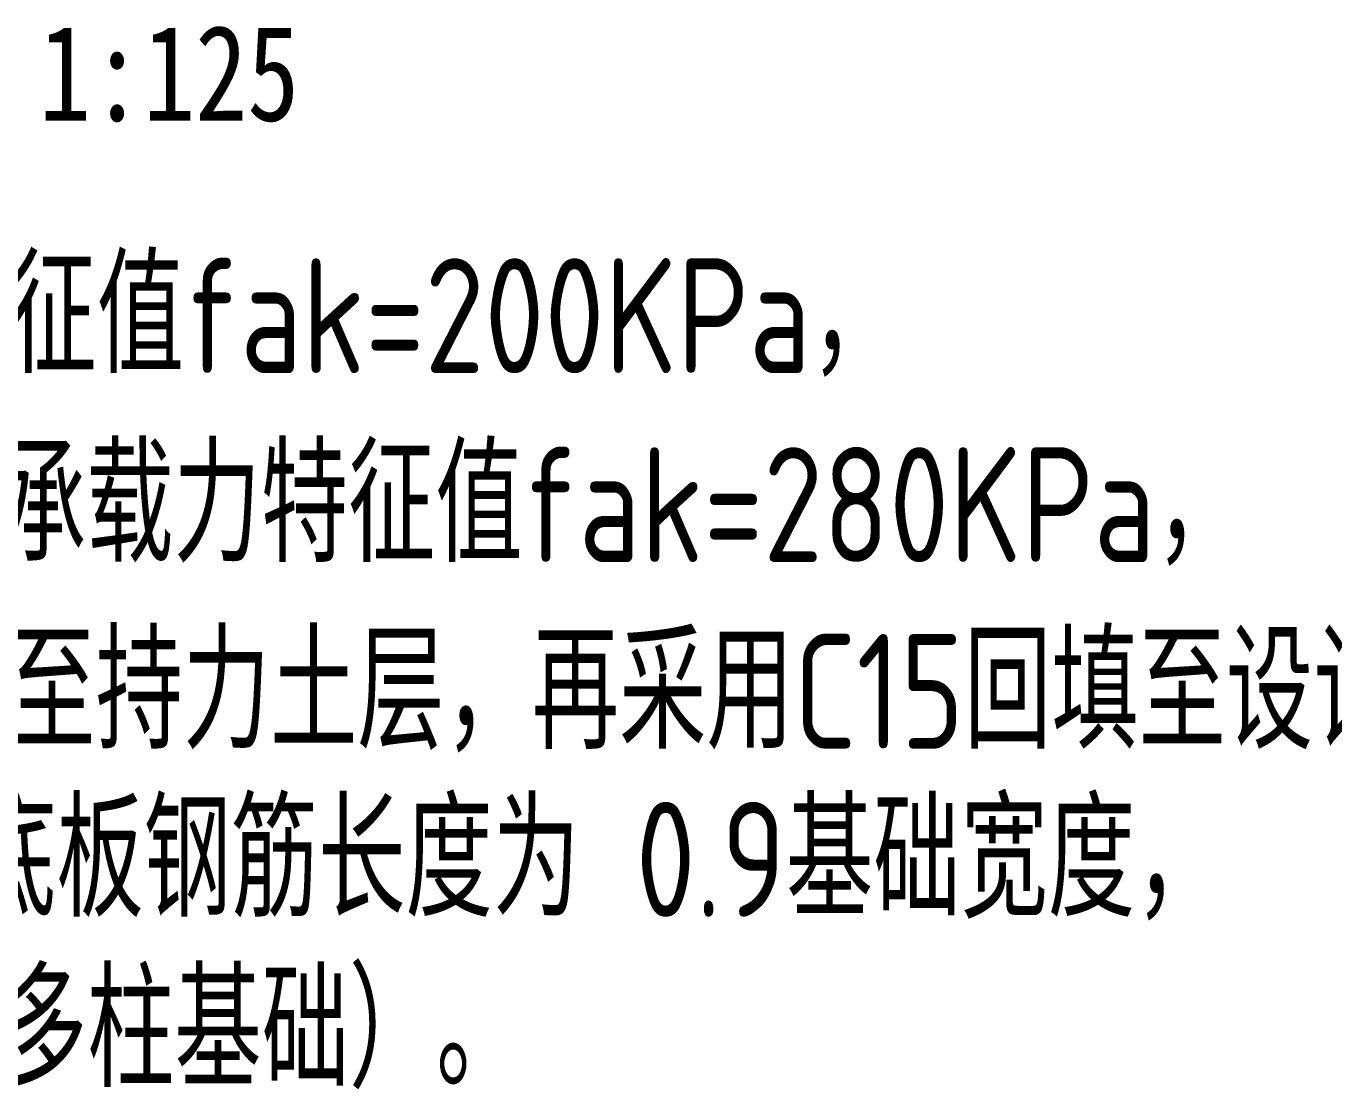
# Model space of a CAD drawing. Extents: x -2331248 to -1198620, y -977263 to -545844.
# Drawn here: x -1980619 to -1974924, y -845743 to -841107 of the extents above; entities that cross this region are included whole.
import ezdxf

# ---------------------------------------------------------------- set-up
doc = ezdxf.new("R2010")
doc.units = 0
doc.header["$LTSCALE"] = 1000
doc.header["$MEASUREMENT"] = 0
doc.layers.add('PUB_TEXT', color=7, linetype='CONTINUOUS')
doc.layers.add('TEXT', color=7, linetype='CONTINUOUS')
doc.styles.add('-黑体', font='SIMHEI.TTF', dxfattribs={"width": 0.8})
doc.styles.add('STYLE4', font='Tssdeng.shx', dxfattribs={"width": 0.8, "bigfont": 'tssdchn.shx'})

msp = doc.modelspace()

# ---------------------------------------------------------------- texts
at = {"layer": 'PUB_TEXT', "style": '-黑体', "width": 0.8}
msp.add_text('1:125', height=416.67, dxfattribs=at).set_placement((-1980563.2, -841518.8))
at = {"layer": 'TEXT', "style": 'STYLE4', "width": 0.8}
for s, p in [('说明:1.基础埋置于第2层土，地基承载力特征值fak=200KPa，', (-1987839.7, -842617.6)), ('局部基础埋置于第3-1层土，地基承载力特征值fak=280KPa，', (-1986396.4, -843440.4)), ('局部超深部位需挖净上部所有软土至持力土层，再采用C15回填至设计标高。', (-1986396.4, -844253.4)), ('2.独立基础宽度大于2500时，基础底板钢筋长度为 0.9基础宽度，', (-1986861.2, -844984.8)), ('并交错布置，最外一根取全长（除多柱基础）。', (-1986433.1, -845726.8))]:
    msp.add_text(s, height=499.998, dxfattribs=at).set_placement(p)

doc.saveas('drawing.dxf')
